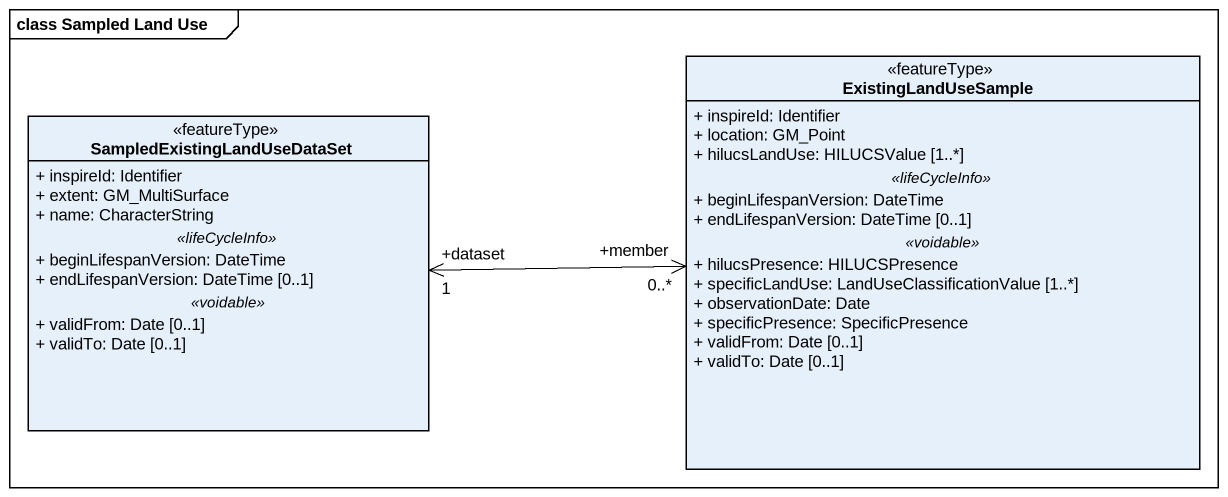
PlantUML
@startuml
mainframe class Sampled Land Use
hide circle
hide empty members
skinparam classAttributeIconSize 0
class ExistingLandUseSample <<featureType>> {
  + inspireId: Identifier
  + location: GM_Point
  + hilucsLandUse: HILUCSValue [1..*]
  .. <<lifeCycleInfo>> ..
  + beginLifespanVersion: DateTime
  + endLifespanVersion: DateTime [0..1]
  .. <<voidable>> ..
  + hilucsPresence: HILUCSPresence
  + specificLandUse: LandUseClassificationValue [1..*]
  + observationDate: Date
  + specificPresence: SpecificPresence
  + validFrom: Date [0..1]
  + validTo: Date [0..1]
}
class "SampledExistingLandUseDataSet" as SampledExistingLandUseDataSe <<featureType>> {
  + inspireId: Identifier
  + extent: GM_MultiSurface
  + name: CharacterString
  .. <<lifeCycleInfo>> ..
  + beginLifespanVersion: DateTime
  + endLifespanVersion: DateTime [0..1]
  .. <<voidable>> ..
  + validFrom: Date [0..1]
  + validTo: Date [0..1]
}
SampledExistingLandUseDataSe "+dataset\n1" <-right-> "+member\n0..*" ExistingLandUseSample
@enduml
